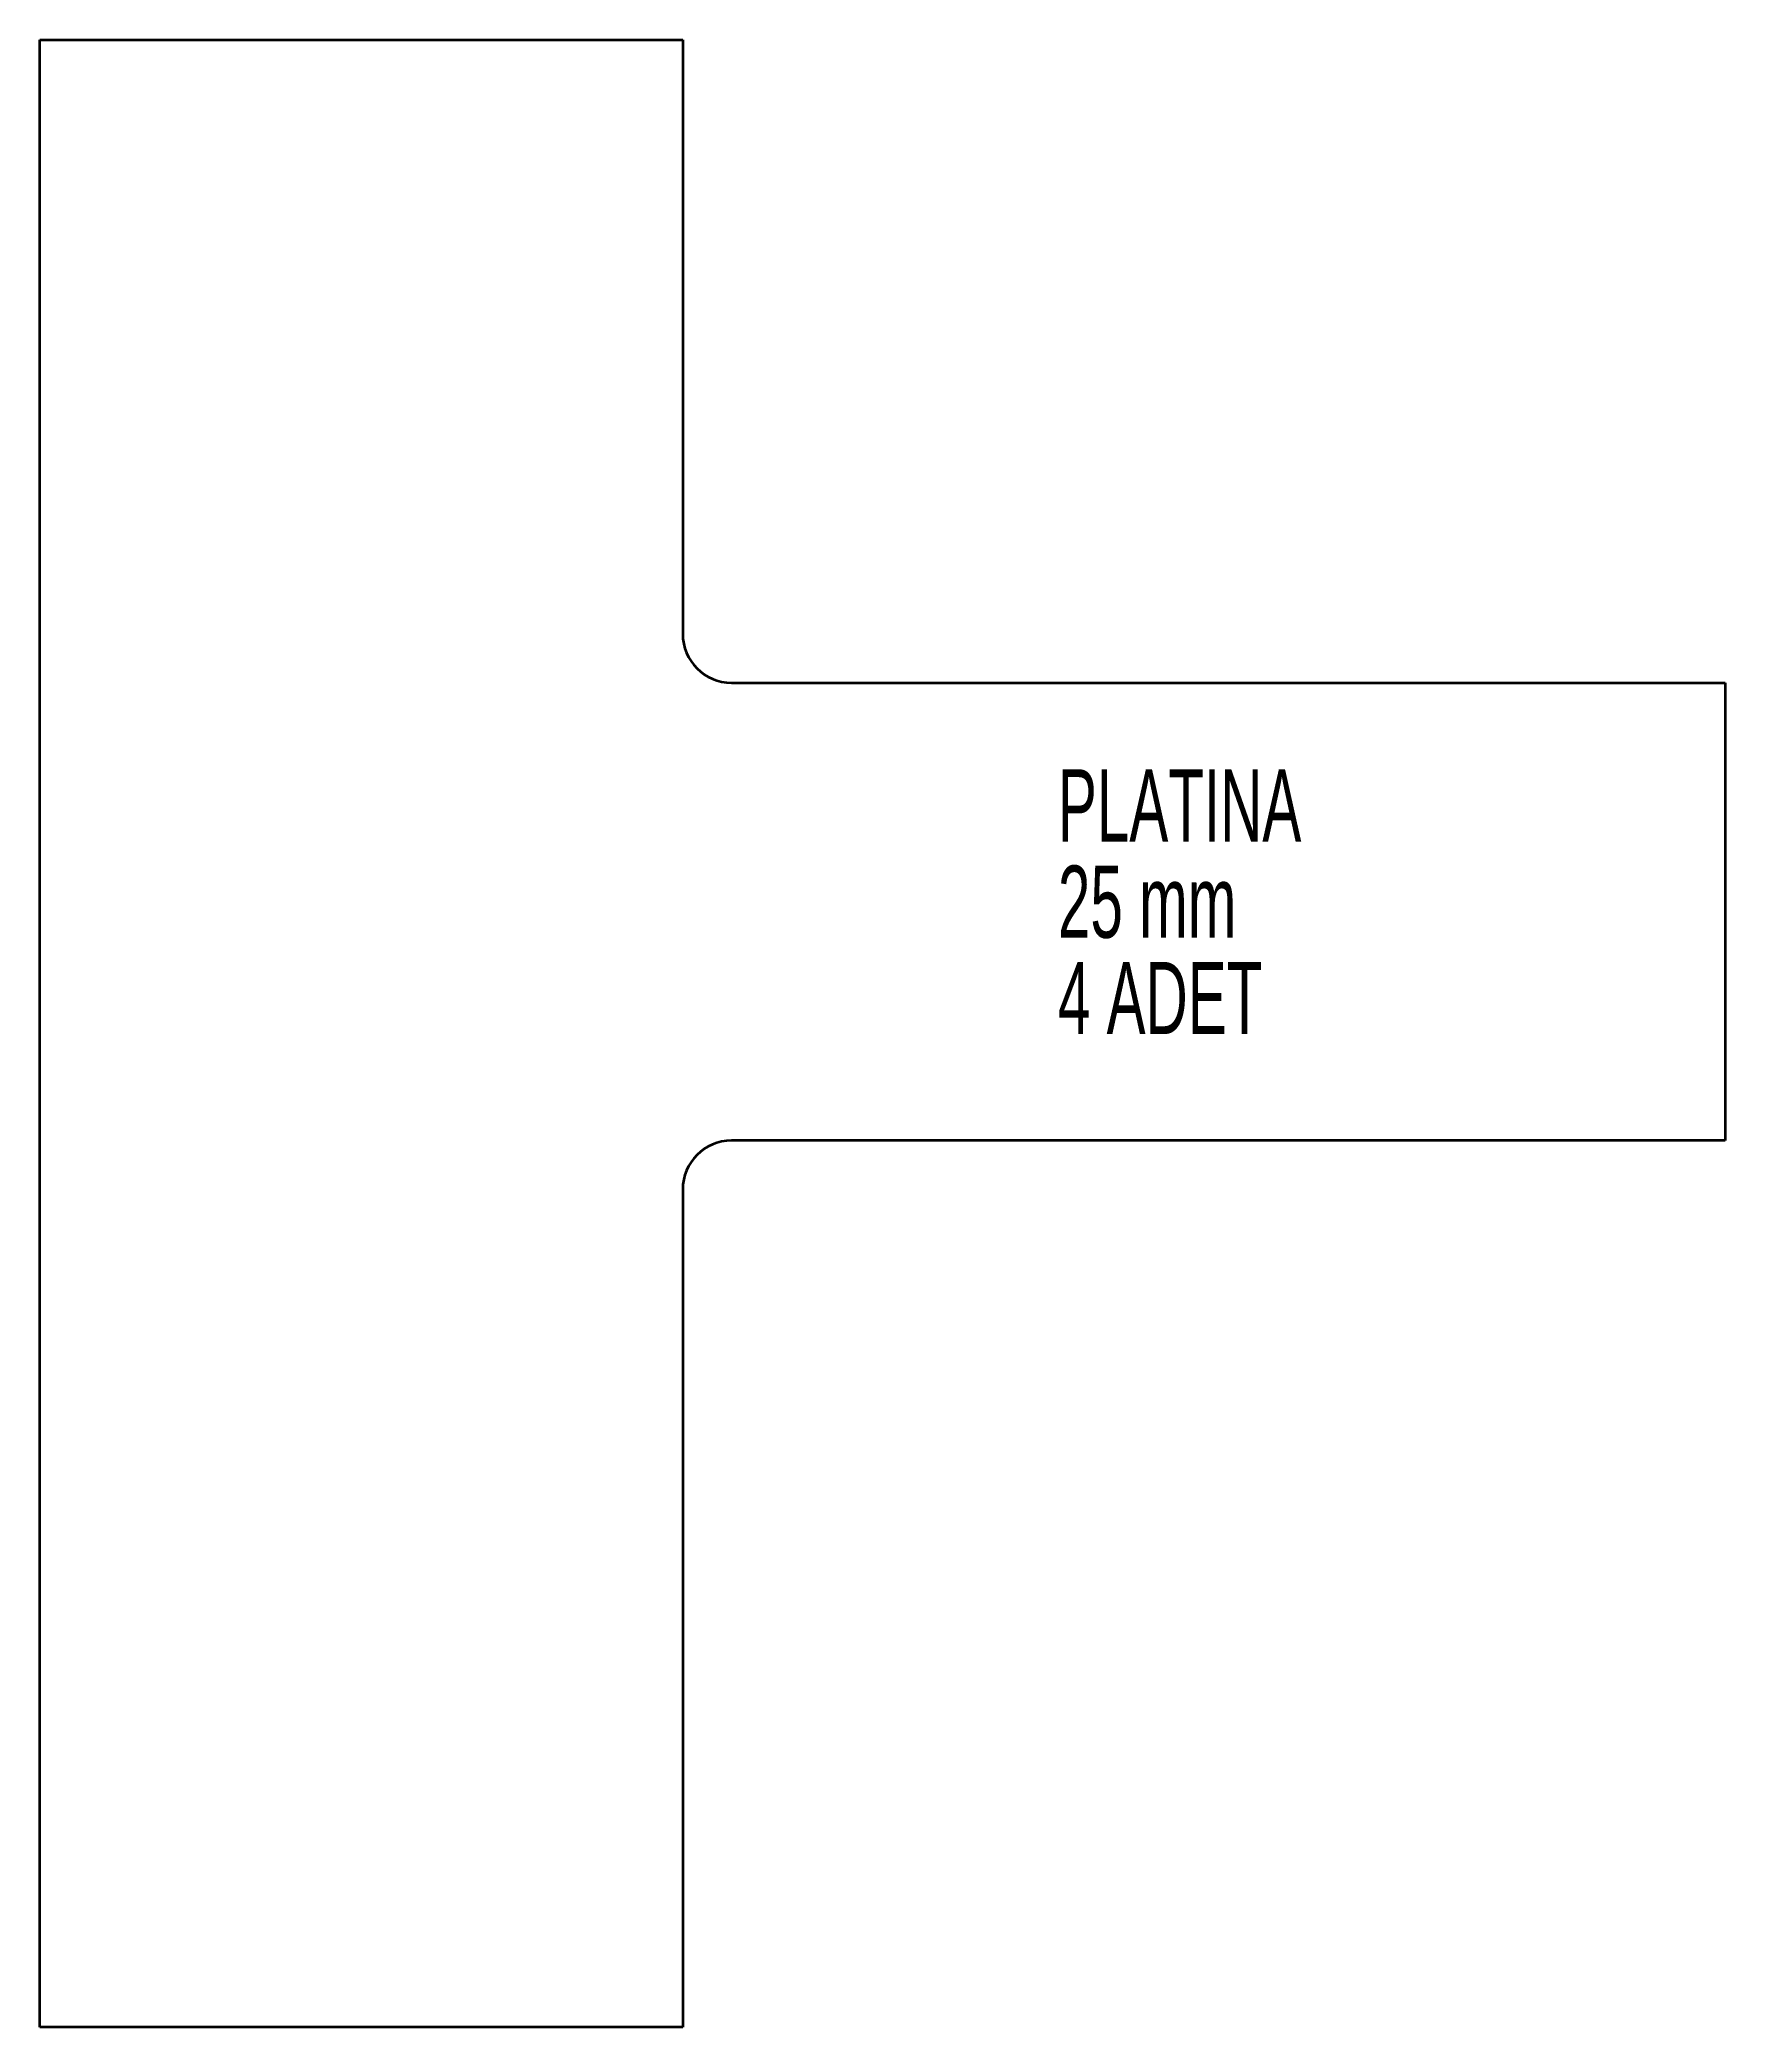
# Model space of a CAD drawing. Header units: millimetres. Extents: x 24 to 197, y 4 to 208.
import ezdxf

# ---------------------------------------------------------------- set-up
doc = ezdxf.new("R2010")
doc.units = ezdxf.units.MM
doc.styles.add('SLDTEXTSTYLE0', font='TXT', dxfattribs={"width": 0.605})

# ---------------------------------------------------------------- blocks, each defined once
blk = doc.blocks.new('SW_NOTE_0')
at = {"color": 0, "linetype": 'Continuous', "lineweight": 0, "char_height": 7.408, "attachment_point": 1, "style": 'SLDTEXTSTYLE0'}
for s, insert in [('PLATINA', (0, 9.55)), ('25 mm', (0, -0.33)), ('4 ADET', (0, -10.21))]:
    blk.add_mtext(s, dxfattribs=dict(at, insert=insert))

msp = doc.modelspace()

# ---------------------------------------------------------------- linework, layer by layer
at = {"color": 7, "linetype": 'Continuous', "lineweight": 35}
for p, q in [((23.53, 3.79), (23.53, 207.79)), ((23.53, 207.79), (89.53, 207.79)), ((89.53, 207.79), (89.53, 146.79)), ((94.53, 141.79), (196.53, 141.79)), ((196.53, 141.79), (196.53, 94.79)), ((196.53, 94.79), (94.53, 94.79)), ((89.53, 89.79), (89.53, 3.79)), ((89.53, 3.79), (23.53, 3.79))]:
    msp.add_line(p, q, dxfattribs=at)
for centre, start, end in [((94.53, 146.79), 180, 270), ((94.53, 89.79), 90, 180)]:
    msp.add_arc(centre, 5, start, end, dxfattribs=at)

# ---------------------------------------------------------------- block references
at = {"color": 7, "linetype": 'Continuous', "lineweight": 0}
msp.add_blockref('SW_NOTE_0', (128.04, 123.35), dxfattribs=at)

doc.saveas('drawing.dxf')
